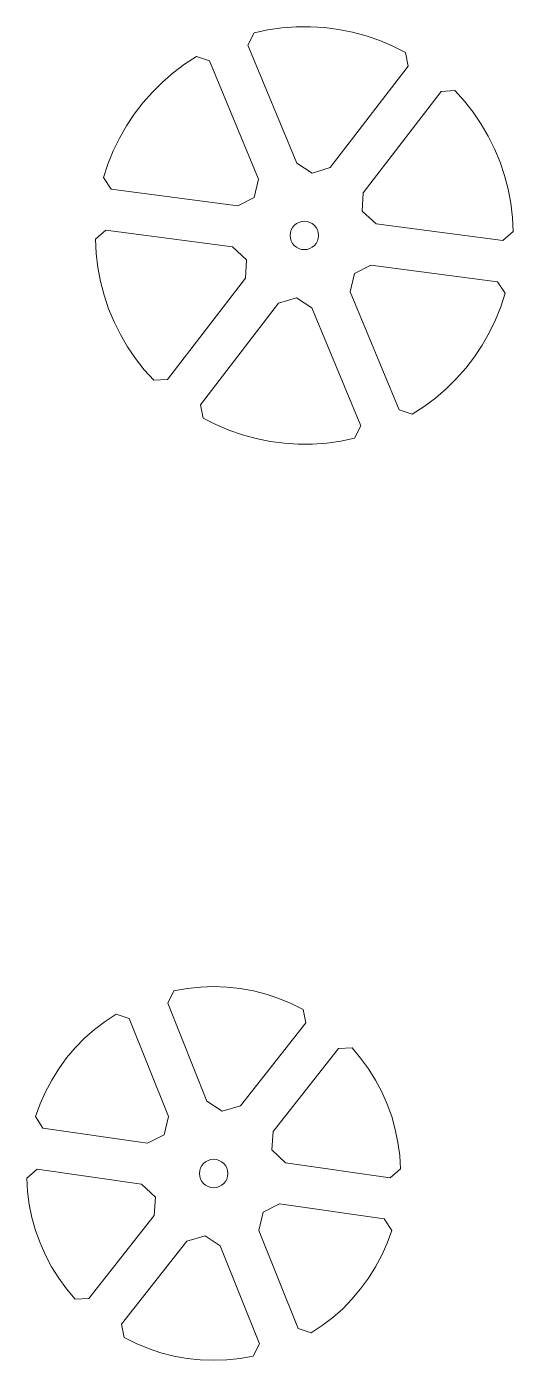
# Model space of a CAD drawing. Header units: centimetres. Extents: x -21.6 to 35.6, y -35.6 to 48.3.
# Drawn here: x 2.02 to 5.44, y 17.17 to 26.55 of the extents above; entities that cross this region are included whole.
import ezdxf

# ---------------------------------------------------------------- set-up
doc = ezdxf.new("R2010")
doc.units = ezdxf.units.CM
doc.header["$MEASUREMENT"] = 0
doc.layers.add('layer 1', color=7, linetype='Continuous')

msp = doc.modelspace()

# ---------------------------------------------------------------- linework, layer by layer
at = {"layer": 'layer 1', "lineweight": 9}
for points, knots in [([(4.1541, 25.56133), (4.1541, 25.56133), (4.70141, 26.27459), (4.70141, 26.27459), (4.70141, 26.27459), (4.70141, 26.27459), (4.68238, 26.36966), (4.68238, 26.36966), (4.68238, 26.36966), (4.68238, 26.36966), (4.59335, 26.41499), (4.59335, 26.41499), (4.59335, 26.41499), (4.59335, 26.41499), (4.50144, 26.45417), (4.50144, 26.45417), (4.50144, 26.45417), (4.50144, 26.45417), (4.40708, 26.48701), (4.40708, 26.48701), (4.40708, 26.48701), (4.40708, 26.48701), (4.31071, 26.51336), (4.31071, 26.51336), (4.31071, 26.51336), (4.31071, 26.51336), (4.21276, 26.53311), (4.21276, 26.53311), (4.21276, 26.53311), (4.21276, 26.53311), (4.11371, 26.54615), (4.11371, 26.54615), (4.11371, 26.54615), (4.11371, 26.54615), (4.01399, 26.55243), (4.01399, 26.55243), (4.01399, 26.55243), (4.01399, 26.55243), (3.91408, 26.55191), (3.91408, 26.55191), (3.91408, 26.55191), (3.91408, 26.55191), (3.81444, 26.54461), (3.81444, 26.54461), (3.81444, 26.54461), (3.81444, 26.54461), (3.71552, 26.53056), (3.71552, 26.53056), (3.71552, 26.53056), (3.71552, 26.53056), (3.61779, 26.50981), (3.61779, 26.50981), (3.61779, 26.50981), (3.61779, 26.50981), (3.5748, 26.42292), (3.5748, 26.42292), (3.5748, 26.42292), (3.5748, 26.42292), (3.91886, 25.5923), (3.91886, 25.5923), (3.91886, 25.5923), (3.91886, 25.5923), (4.02691, 25.52211), (4.02691, 25.52211), (4.02691, 25.52211), (4.02691, 25.52211), (4.1541, 25.56133), (4.1541, 25.56133)], [0, 0, 0, 0, 0.0555556, 0.0555556, 0.0555556, 0.0555556, 0.1111111, 0.1111111, 0.1111111, 0.1111111, 0.1666667, 0.1666667, 0.1666667, 0.1666667, 0.2222222, 0.2222222, 0.2222222, 0.2222222, 0.2777778, 0.2777778, 0.2777778, 0.2777778, 0.3333333, 0.3333333, 0.3333333, 0.3333333, 0.3888889, 0.3888889, 0.3888889, 0.3888889, 0.4444444, 0.4444444, 0.4444444, 0.4444444, 0.5, 0.5, 0.5, 0.5, 0.5555556, 0.5555556, 0.5555556, 0.5555556, 0.6111111, 0.6111111, 0.6111111, 0.6111111, 0.6666667, 0.6666667, 0.6666667, 0.6666667, 0.7222222, 0.7222222, 0.7222222, 0.7222222, 0.7777778, 0.7777778, 0.7777778, 0.7777778, 0.8333333, 0.8333333, 0.8333333, 0.8333333, 0.8888889, 0.8888889, 0.8888889, 0.8888889, 1, 1, 1, 1]), ([(3.64921, 25.48061), (3.64921, 25.48061), (3.30515, 26.31122), (3.30515, 26.31122), (3.30515, 26.31122), (3.30515, 26.31122), (3.21331, 26.34228), (3.21331, 26.34228), (3.21331, 26.34228), (3.21331, 26.34228), (3.12954, 26.28784), (3.12954, 26.28784), (3.12954, 26.28784), (3.12954, 26.28784), (3.04965, 26.22783), (3.04965, 26.22783), (3.04965, 26.22783), (3.04965, 26.22783), (2.97403, 26.16253), (2.97403, 26.16253), (2.97403, 26.16253), (2.97403, 26.16253), (2.90302, 26.09225), (2.90302, 26.09225), (2.90302, 26.09225), (2.90302, 26.09225), (2.83695, 26.0173), (2.83695, 26.0173), (2.83695, 26.0173), (2.83695, 26.0173), (2.77613, 25.93803), (2.77613, 25.93803), (2.77613, 25.93803), (2.77613, 25.93803), (2.72083, 25.85482), (2.72083, 25.85482), (2.72083, 25.85482), (2.72083, 25.85482), (2.67132, 25.76804), (2.67132, 25.76804), (2.67132, 25.76804), (2.67132, 25.76804), (2.62782, 25.67809), (2.62782, 25.67809), (2.62782, 25.67809), (2.62782, 25.67809), (2.59054, 25.58541), (2.59054, 25.58541), (2.59054, 25.58541), (2.59054, 25.58541), (2.55964, 25.49039), (2.55964, 25.49039), (2.55964, 25.49039), (2.55964, 25.49039), (2.6134, 25.40972), (2.6134, 25.40972), (2.6134, 25.40972), (2.6134, 25.40972), (3.50477, 25.29237), (3.50477, 25.29237), (3.50477, 25.29237), (3.50477, 25.29237), (3.61958, 25.35085), (3.61958, 25.35085), (3.61958, 25.35085), (3.61958, 25.35085), (3.64921, 25.48061), (3.64921, 25.48061)], [0, 0, 0, 0, 0.0555556, 0.0555556, 0.0555556, 0.0555556, 0.1111111, 0.1111111, 0.1111111, 0.1111111, 0.1666667, 0.1666667, 0.1666667, 0.1666667, 0.2222222, 0.2222222, 0.2222222, 0.2222222, 0.2777778, 0.2777778, 0.2777778, 0.2777778, 0.3333333, 0.3333333, 0.3333333, 0.3333333, 0.3888889, 0.3888889, 0.3888889, 0.3888889, 0.4444444, 0.4444444, 0.4444444, 0.4444444, 0.5, 0.5, 0.5, 0.5, 0.5555556, 0.5555556, 0.5555556, 0.5555556, 0.6111111, 0.6111111, 0.6111111, 0.6111111, 0.6666667, 0.6666667, 0.6666667, 0.6666667, 0.7222222, 0.7222222, 0.7222222, 0.7222222, 0.7777778, 0.7777778, 0.7777778, 0.7777778, 0.8333333, 0.8333333, 0.8333333, 0.8333333, 0.8888889, 0.8888889, 0.8888889, 0.8888889, 1, 1, 1, 1]), ([(4.47645, 25.16444), (4.47645, 25.16444), (5.36782, 25.04709), (5.36782, 25.04709), (5.36782, 25.04709), (5.36782, 25.04709), (5.44063, 25.1111), (5.44063, 25.1111), (5.44063, 25.1111), (5.44063, 25.1111), (5.43537, 25.21088), (5.43537, 25.21088), (5.43537, 25.21088), (5.43537, 25.21088), (5.42335, 25.31006), (5.42335, 25.31006), (5.42335, 25.31006), (5.42335, 25.31006), (5.40461, 25.4082), (5.40461, 25.4082), (5.40461, 25.4082), (5.40461, 25.4082), (5.37925, 25.50484), (5.37925, 25.50484), (5.37925, 25.50484), (5.37925, 25.50484), (5.34737, 25.59953), (5.34737, 25.59953), (5.34737, 25.59953), (5.34737, 25.59953), (5.30914, 25.69183), (5.30914, 25.69183), (5.30914, 25.69183), (5.30914, 25.69183), (5.26472, 25.78132), (5.26472, 25.78132), (5.26472, 25.78132), (5.26472, 25.78132), (5.21432, 25.86759), (5.21432, 25.86759), (5.21432, 25.86759), (5.21432, 25.86759), (5.15818, 25.95024), (5.15818, 25.95024), (5.15818, 25.95024), (5.15818, 25.95024), (5.09654, 26.02887), (5.09654, 26.02887), (5.09654, 26.02887), (5.09654, 26.02887), (5.02971, 26.10314), (5.02971, 26.10314), (5.02971, 26.10314), (5.02971, 26.10314), (4.93296, 26.09692), (4.93296, 26.09692), (4.93296, 26.09692), (4.93296, 26.09692), (4.38565, 25.38366), (4.38565, 25.38366), (4.38565, 25.38366), (4.38565, 25.38366), (4.37889, 25.25498), (4.37889, 25.25498), (4.37889, 25.25498), (4.37889, 25.25498), (4.47645, 25.16444), (4.47645, 25.16444)], [0, 0, 0, 0, 0.0555556, 0.0555556, 0.0555556, 0.0555556, 0.1111111, 0.1111111, 0.1111111, 0.1111111, 0.1666667, 0.1666667, 0.1666667, 0.1666667, 0.2222222, 0.2222222, 0.2222222, 0.2222222, 0.2777778, 0.2777778, 0.2777778, 0.2777778, 0.3333333, 0.3333333, 0.3333333, 0.3333333, 0.3888889, 0.3888889, 0.3888889, 0.3888889, 0.4444444, 0.4444444, 0.4444444, 0.4444444, 0.5, 0.5, 0.5, 0.5, 0.5555556, 0.5555556, 0.5555556, 0.5555556, 0.6111111, 0.6111111, 0.6111111, 0.6111111, 0.6666667, 0.6666667, 0.6666667, 0.6666667, 0.7222222, 0.7222222, 0.7222222, 0.7222222, 0.7777778, 0.7777778, 0.7777778, 0.7777778, 0.8333333, 0.8333333, 0.8333333, 0.8333333, 0.8888889, 0.8888889, 0.8888889, 0.8888889, 1, 1, 1, 1]), ([(4.07156, 25.08371), (4.07156, 25.13895), (4.02679, 25.18372), (3.97156, 25.18372), (3.97156, 25.18372), (3.91634, 25.18372), (3.87156, 25.13895), (3.87156, 25.08371), (3.87156, 25.08371), (3.87156, 25.02849), (3.91634, 24.98371), (3.97156, 24.98371), (3.97156, 24.98371), (4.02679, 24.98371), (4.07156, 25.02849), (4.07156, 25.08371)], [0, 0, 0, 0, 0.2, 0.2, 0.2, 0.2, 0.4, 0.4, 0.4, 0.4, 0.6, 0.6, 0.6, 0.6, 1, 1, 1, 1]), ([(3.46667, 25.003), (3.46667, 25.003), (2.5753, 25.12035), (2.5753, 25.12035), (2.5753, 25.12035), (2.5753, 25.12035), (2.50249, 25.05634), (2.50249, 25.05634), (2.50249, 25.05634), (2.50249, 25.05634), (2.50775, 24.95657), (2.50775, 24.95657), (2.50775, 24.95657), (2.50775, 24.95657), (2.51977, 24.85738), (2.51977, 24.85738), (2.51977, 24.85738), (2.51977, 24.85738), (2.53851, 24.75925), (2.53851, 24.75925), (2.53851, 24.75925), (2.53851, 24.75925), (2.56388, 24.66261), (2.56388, 24.66261), (2.56388, 24.66261), (2.56388, 24.66261), (2.59575, 24.56792), (2.59575, 24.56792), (2.59575, 24.56792), (2.59575, 24.56792), (2.63398, 24.47561), (2.63398, 24.47561), (2.63398, 24.47561), (2.63398, 24.47561), (2.6784, 24.38611), (2.6784, 24.38611), (2.6784, 24.38611), (2.6784, 24.38611), (2.7288, 24.29985), (2.7288, 24.29985), (2.7288, 24.29985), (2.7288, 24.29985), (2.78495, 24.2172), (2.78495, 24.2172), (2.78495, 24.2172), (2.78495, 24.2172), (2.84658, 24.13856), (2.84658, 24.13856), (2.84658, 24.13856), (2.84658, 24.13856), (2.91341, 24.06429), (2.91341, 24.06429), (2.91341, 24.06429), (2.91341, 24.06429), (3.01016, 24.07052), (3.01016, 24.07052), (3.01016, 24.07052), (3.01016, 24.07052), (3.55747, 24.78379), (3.55747, 24.78379), (3.55747, 24.78379), (3.55747, 24.78379), (3.56424, 24.91247), (3.56424, 24.91247), (3.56424, 24.91247), (3.56424, 24.91247), (3.46667, 25.003), (3.46667, 25.003)], [0, 0, 0, 0, 0.0555556, 0.0555556, 0.0555556, 0.0555556, 0.1111111, 0.1111111, 0.1111111, 0.1111111, 0.1666667, 0.1666667, 0.1666667, 0.1666667, 0.2222222, 0.2222222, 0.2222222, 0.2222222, 0.2777778, 0.2777778, 0.2777778, 0.2777778, 0.3333333, 0.3333333, 0.3333333, 0.3333333, 0.3888889, 0.3888889, 0.3888889, 0.3888889, 0.4444444, 0.4444444, 0.4444444, 0.4444444, 0.5, 0.5, 0.5, 0.5, 0.5555556, 0.5555556, 0.5555556, 0.5555556, 0.6111111, 0.6111111, 0.6111111, 0.6111111, 0.6666667, 0.6666667, 0.6666667, 0.6666667, 0.7222222, 0.7222222, 0.7222222, 0.7222222, 0.7777778, 0.7777778, 0.7777778, 0.7777778, 0.8333333, 0.8333333, 0.8333333, 0.8333333, 0.8888889, 0.8888889, 0.8888889, 0.8888889, 1, 1, 1, 1]), ([(4.29391, 24.68683), (4.29391, 24.68683), (4.63797, 23.85621), (4.63797, 23.85621), (4.63797, 23.85621), (4.63797, 23.85621), (4.72981, 23.82516), (4.72981, 23.82516), (4.72981, 23.82516), (4.72981, 23.82516), (4.81359, 23.8796), (4.81359, 23.8796), (4.81359, 23.8796), (4.81359, 23.8796), (4.89347, 23.93961), (4.89347, 23.93961), (4.89347, 23.93961), (4.89347, 23.93961), (4.96909, 24.00491), (4.96909, 24.00491), (4.96909, 24.00491), (4.96909, 24.00491), (5.0401, 24.07519), (5.0401, 24.07519), (5.0401, 24.07519), (5.0401, 24.07519), (5.10617, 24.15014), (5.10617, 24.15014), (5.10617, 24.15014), (5.10617, 24.15014), (5.16699, 24.2294), (5.16699, 24.2294), (5.16699, 24.2294), (5.16699, 24.2294), (5.22229, 24.31262), (5.22229, 24.31262), (5.22229, 24.31262), (5.22229, 24.31262), (5.2718, 24.3994), (5.2718, 24.3994), (5.2718, 24.3994), (5.2718, 24.3994), (5.3153, 24.48935), (5.3153, 24.48935), (5.3153, 24.48935), (5.3153, 24.48935), (5.35259, 24.58204), (5.35259, 24.58204), (5.35259, 24.58204), (5.35259, 24.58204), (5.38349, 24.67705), (5.38349, 24.67705), (5.38349, 24.67705), (5.38349, 24.67705), (5.32972, 24.75773), (5.32972, 24.75773), (5.32972, 24.75773), (5.32972, 24.75773), (4.43836, 24.87508), (4.43836, 24.87508), (4.43836, 24.87508), (4.43836, 24.87508), (4.32354, 24.8166), (4.32354, 24.8166), (4.32354, 24.8166), (4.32354, 24.8166), (4.29391, 24.68683), (4.29391, 24.68683)], [0, 0, 0, 0, 0.0555556, 0.0555556, 0.0555556, 0.0555556, 0.1111111, 0.1111111, 0.1111111, 0.1111111, 0.1666667, 0.1666667, 0.1666667, 0.1666667, 0.2222222, 0.2222222, 0.2222222, 0.2222222, 0.2777778, 0.2777778, 0.2777778, 0.2777778, 0.3333333, 0.3333333, 0.3333333, 0.3333333, 0.3888889, 0.3888889, 0.3888889, 0.3888889, 0.4444444, 0.4444444, 0.4444444, 0.4444444, 0.5, 0.5, 0.5, 0.5, 0.5555556, 0.5555556, 0.5555556, 0.5555556, 0.6111111, 0.6111111, 0.6111111, 0.6111111, 0.6666667, 0.6666667, 0.6666667, 0.6666667, 0.7222222, 0.7222222, 0.7222222, 0.7222222, 0.7777778, 0.7777778, 0.7777778, 0.7777778, 0.8333333, 0.8333333, 0.8333333, 0.8333333, 0.8888889, 0.8888889, 0.8888889, 0.8888889, 1, 1, 1, 1]), ([(3.78902, 24.60611), (3.78902, 24.60611), (3.24171, 23.89284), (3.24171, 23.89284), (3.24171, 23.89284), (3.24171, 23.89284), (3.26074, 23.79778), (3.26074, 23.79778), (3.26074, 23.79778), (3.26074, 23.79778), (3.34977, 23.75245), (3.34977, 23.75245), (3.34977, 23.75245), (3.34977, 23.75245), (3.44168, 23.71327), (3.44168, 23.71327), (3.44168, 23.71327), (3.44168, 23.71327), (3.53604, 23.68043), (3.53604, 23.68043), (3.53604, 23.68043), (3.53604, 23.68043), (3.63242, 23.65407), (3.63242, 23.65407), (3.63242, 23.65407), (3.63242, 23.65407), (3.73036, 23.63433), (3.73036, 23.63433), (3.73036, 23.63433), (3.73036, 23.63433), (3.82942, 23.62129), (3.82942, 23.62129), (3.82942, 23.62129), (3.82942, 23.62129), (3.92913, 23.61501), (3.92913, 23.61501), (3.92913, 23.61501), (3.92913, 23.61501), (4.02904, 23.61552), (4.02904, 23.61552), (4.02904, 23.61552), (4.02904, 23.61552), (4.12869, 23.62282), (4.12869, 23.62282), (4.12869, 23.62282), (4.12869, 23.62282), (4.2276, 23.63688), (4.2276, 23.63688), (4.2276, 23.63688), (4.2276, 23.63688), (4.32534, 23.65762), (4.32534, 23.65762), (4.32534, 23.65762), (4.32534, 23.65762), (4.36832, 23.74452), (4.36832, 23.74452), (4.36832, 23.74452), (4.36832, 23.74452), (4.02427, 24.57514), (4.02427, 24.57514), (4.02427, 24.57514), (4.02427, 24.57514), (3.91621, 24.64534), (3.91621, 24.64534), (3.91621, 24.64534), (3.91621, 24.64534), (3.78902, 24.60611), (3.78902, 24.60611)], [0, 0, 0, 0, 0.0555556, 0.0555556, 0.0555556, 0.0555556, 0.1111111, 0.1111111, 0.1111111, 0.1111111, 0.1666667, 0.1666667, 0.1666667, 0.1666667, 0.2222222, 0.2222222, 0.2222222, 0.2222222, 0.2777778, 0.2777778, 0.2777778, 0.2777778, 0.3333333, 0.3333333, 0.3333333, 0.3333333, 0.3888889, 0.3888889, 0.3888889, 0.3888889, 0.4444444, 0.4444444, 0.4444444, 0.4444444, 0.5, 0.5, 0.5, 0.5, 0.5555556, 0.5555556, 0.5555556, 0.5555556, 0.6111111, 0.6111111, 0.6111111, 0.6111111, 0.6666667, 0.6666667, 0.6666667, 0.6666667, 0.7222222, 0.7222222, 0.7222222, 0.7222222, 0.7777778, 0.7777778, 0.7777778, 0.7777778, 0.8333333, 0.8333333, 0.8333333, 0.8333333, 0.8888889, 0.8888889, 0.8888889, 0.8888889, 1, 1, 1, 1]), ([(3.52199, 18.95948), (3.52199, 18.95948), (3.9815, 19.5438), (3.9815, 19.5438), (3.9815, 19.5438), (3.9815, 19.5438), (3.96293, 19.63822), (3.96293, 19.63822), (3.96293, 19.63822), (3.96293, 19.63822), (3.87916, 19.68008), (3.87916, 19.68008), (3.87916, 19.68008), (3.87916, 19.68008), (3.79262, 19.71588), (3.79262, 19.71588), (3.79262, 19.71588), (3.79262, 19.71588), (3.70375, 19.74542), (3.70375, 19.74542), (3.70375, 19.74542), (3.70375, 19.74542), (3.61301, 19.76856), (3.61301, 19.76856), (3.61301, 19.76856), (3.61301, 19.76856), (3.52085, 19.78518), (3.52085, 19.78518), (3.52085, 19.78518), (3.52085, 19.78518), (3.42774, 19.7952), (3.42774, 19.7952), (3.42774, 19.7952), (3.42774, 19.7952), (3.33415, 19.79856), (3.33415, 19.79856), (3.33415, 19.79856), (3.33415, 19.79856), (3.24056, 19.79525), (3.24056, 19.79525), (3.24056, 19.79525), (3.24056, 19.79525), (3.14744, 19.78529), (3.14744, 19.78529), (3.14744, 19.78529), (3.14744, 19.78529), (3.05527, 19.76872), (3.05527, 19.76872), (3.05527, 19.76872), (3.05527, 19.76872), (3.01085, 19.68336), (3.01085, 19.68336), (3.01085, 19.68336), (3.01085, 19.68336), (3.28713, 18.99325), (3.28713, 18.99325), (3.28713, 18.99325), (3.28713, 18.99325), (3.39434, 18.92177), (3.39434, 18.92177), (3.39434, 18.92177), (3.39434, 18.92177), (3.52199, 18.95948), (3.52199, 18.95948)], [0, 0, 0, 0, 0.0588235, 0.0588235, 0.0588235, 0.0588235, 0.1176471, 0.1176471, 0.1176471, 0.1176471, 0.1764706, 0.1764706, 0.1764706, 0.1764706, 0.2352941, 0.2352941, 0.2352941, 0.2352941, 0.2941176, 0.2941176, 0.2941176, 0.2941176, 0.3529412, 0.3529412, 0.3529412, 0.3529412, 0.4117647, 0.4117647, 0.4117647, 0.4117647, 0.4705882, 0.4705882, 0.4705882, 0.4705882, 0.5294118, 0.5294118, 0.5294118, 0.5294118, 0.5882353, 0.5882353, 0.5882353, 0.5882353, 0.6470588, 0.6470588, 0.6470588, 0.6470588, 0.7058824, 0.7058824, 0.7058824, 0.7058824, 0.7647059, 0.7647059, 0.7647059, 0.7647059, 0.8235294, 0.8235294, 0.8235294, 0.8235294, 0.8823529, 0.8823529, 0.8823529, 0.8823529, 1, 1, 1, 1]), ([(3.01617, 18.88477), (3.01617, 18.88477), (2.73989, 19.57488), (2.73989, 19.57488), (2.73989, 19.57488), (2.73989, 19.57488), (2.64883, 19.60601), (2.64883, 19.60601), (2.64883, 19.60601), (2.64883, 19.60601), (2.57069, 19.55439), (2.57069, 19.55439), (2.57069, 19.55439), (2.57069, 19.55439), (2.49642, 19.49735), (2.49642, 19.49735), (2.49642, 19.49735), (2.49642, 19.49735), (2.42641, 19.43516), (2.42641, 19.43516), (2.42641, 19.43516), (2.42641, 19.43516), (2.36099, 19.36814), (2.36099, 19.36814), (2.36099, 19.36814), (2.36099, 19.36814), (2.30052, 19.29664), (2.30052, 19.29664), (2.30052, 19.29664), (2.30052, 19.29664), (2.24529, 19.22101), (2.24529, 19.22101), (2.24529, 19.22101), (2.24529, 19.22101), (2.19558, 19.14164), (2.19558, 19.14164), (2.19558, 19.14164), (2.19558, 19.14164), (2.15165, 19.05893), (2.15165, 19.05893), (2.15165, 19.05893), (2.15165, 19.05893), (2.11372, 18.97331), (2.11372, 18.97331), (2.11372, 18.97331), (2.11372, 18.97331), (2.082, 18.8852), (2.082, 18.8852), (2.082, 18.8852), (2.082, 18.8852), (2.1337, 18.80405), (2.1337, 18.80405), (2.1337, 18.80405), (2.1337, 18.80405), (2.8695, 18.69826), (2.8695, 18.69826), (2.8695, 18.69826), (2.8695, 18.69826), (2.985, 18.75537), (2.985, 18.75537), (2.985, 18.75537), (2.985, 18.75537), (3.01617, 18.88477), (3.01617, 18.88477)], [0, 0, 0, 0, 0.0588235, 0.0588235, 0.0588235, 0.0588235, 0.1176471, 0.1176471, 0.1176471, 0.1176471, 0.1764706, 0.1764706, 0.1764706, 0.1764706, 0.2352941, 0.2352941, 0.2352941, 0.2352941, 0.2941176, 0.2941176, 0.2941176, 0.2941176, 0.3529412, 0.3529412, 0.3529412, 0.3529412, 0.4117647, 0.4117647, 0.4117647, 0.4117647, 0.4705882, 0.4705882, 0.4705882, 0.4705882, 0.5294118, 0.5294118, 0.5294118, 0.5294118, 0.5882353, 0.5882353, 0.5882353, 0.5882353, 0.6470588, 0.6470588, 0.6470588, 0.6470588, 0.7058824, 0.7058824, 0.7058824, 0.7058824, 0.7647059, 0.7647059, 0.7647059, 0.7647059, 0.8235294, 0.8235294, 0.8235294, 0.8235294, 0.8823529, 0.8823529, 0.8823529, 0.8823529, 1, 1, 1, 1]), ([(3.83959, 18.55878), (3.83959, 18.55878), (4.57538, 18.45299), (4.57538, 18.45299), (4.57538, 18.45299), (4.57538, 18.45299), (4.64787, 18.51629), (4.64787, 18.51629), (4.64787, 18.51629), (4.64787, 18.51629), (4.64224, 18.60977), (4.64224, 18.60977), (4.64224, 18.60977), (4.64224, 18.60977), (4.62997, 18.70261), (4.62997, 18.70261), (4.62997, 18.70261), (4.62997, 18.70261), (4.61112, 18.79434), (4.61112, 18.79434), (4.61112, 18.79434), (4.61112, 18.79434), (4.58579, 18.8845), (4.58579, 18.8845), (4.58579, 18.8845), (4.58579, 18.8845), (4.5541, 18.97262), (4.5541, 18.97262), (4.5541, 18.97262), (4.5541, 18.97262), (4.51622, 19.05827), (4.51622, 19.05827), (4.51622, 19.05827), (4.51622, 19.05827), (4.47234, 19.141), (4.47234, 19.141), (4.47234, 19.141), (4.47234, 19.141), (4.42268, 19.22039), (4.42268, 19.22039), (4.42268, 19.22039), (4.42268, 19.22039), (4.36749, 19.29605), (4.36749, 19.29605), (4.36749, 19.29605), (4.36749, 19.29605), (4.30706, 19.36759), (4.30706, 19.36759), (4.30706, 19.36759), (4.30706, 19.36759), (4.21092, 19.36338), (4.21092, 19.36338), (4.21092, 19.36338), (4.21092, 19.36338), (3.75141, 18.77906), (3.75141, 18.77906), (3.75141, 18.77906), (3.75141, 18.77906), (3.74311, 18.65047), (3.74311, 18.65047), (3.74311, 18.65047), (3.74311, 18.65047), (3.83959, 18.55878), (3.83959, 18.55878)], [0, 0, 0, 0, 0.0588235, 0.0588235, 0.0588235, 0.0588235, 0.1176471, 0.1176471, 0.1176471, 0.1176471, 0.1764706, 0.1764706, 0.1764706, 0.1764706, 0.2352941, 0.2352941, 0.2352941, 0.2352941, 0.2941176, 0.2941176, 0.2941176, 0.2941176, 0.3529412, 0.3529412, 0.3529412, 0.3529412, 0.4117647, 0.4117647, 0.4117647, 0.4117647, 0.4705882, 0.4705882, 0.4705882, 0.4705882, 0.5294118, 0.5294118, 0.5294118, 0.5294118, 0.5882353, 0.5882353, 0.5882353, 0.5882353, 0.6470588, 0.6470588, 0.6470588, 0.6470588, 0.7058824, 0.7058824, 0.7058824, 0.7058824, 0.7647059, 0.7647059, 0.7647059, 0.7647059, 0.8235294, 0.8235294, 0.8235294, 0.8235294, 0.8823529, 0.8823529, 0.8823529, 0.8823529, 1, 1, 1, 1]), ([(3.43378, 18.48408), (3.43378, 18.53931), (3.38901, 18.58408), (3.33378, 18.58408), (3.33378, 18.58408), (3.27855, 18.58408), (3.23378, 18.53931), (3.23378, 18.48408), (3.23378, 18.48408), (3.23378, 18.42884), (3.27855, 18.38407), (3.33378, 18.38407), (3.33378, 18.38407), (3.38901, 18.38407), (3.43378, 18.42884), (3.43378, 18.48408)], [0, 0, 0, 0, 0.2, 0.2, 0.2, 0.2, 0.4, 0.4, 0.4, 0.4, 0.6, 0.6, 0.6, 0.6, 1, 1, 1, 1]), ([(2.82796, 18.40937), (2.82796, 18.40937), (2.09217, 18.51516), (2.09217, 18.51516), (2.09217, 18.51516), (2.09217, 18.51516), (2.01969, 18.45186), (2.01969, 18.45186), (2.01969, 18.45186), (2.01969, 18.45186), (2.02532, 18.35838), (2.02532, 18.35838), (2.02532, 18.35838), (2.02532, 18.35838), (2.03759, 18.26554), (2.03759, 18.26554), (2.03759, 18.26554), (2.03759, 18.26554), (2.05644, 18.17381), (2.05644, 18.17381), (2.05644, 18.17381), (2.05644, 18.17381), (2.08177, 18.08365), (2.08177, 18.08365), (2.08177, 18.08365), (2.08177, 18.08365), (2.11345, 17.99553), (2.11345, 17.99553), (2.11345, 17.99553), (2.11345, 17.99553), (2.15133, 17.90988), (2.15133, 17.90988), (2.15133, 17.90988), (2.15133, 17.90988), (2.19521, 17.82715), (2.19521, 17.82715), (2.19521, 17.82715), (2.19521, 17.82715), (2.24487, 17.74776), (2.24487, 17.74776), (2.24487, 17.74776), (2.24487, 17.74776), (2.30006, 17.6721), (2.30006, 17.6721), (2.30006, 17.6721), (2.30006, 17.6721), (2.36049, 17.60056), (2.36049, 17.60056), (2.36049, 17.60056), (2.36049, 17.60056), (2.45663, 17.60477), (2.45663, 17.60477), (2.45663, 17.60477), (2.45663, 17.60477), (2.91614, 18.18909), (2.91614, 18.18909), (2.91614, 18.18909), (2.91614, 18.18909), (2.92444, 18.31768), (2.92444, 18.31768), (2.92444, 18.31768), (2.92444, 18.31768), (2.82796, 18.40937), (2.82796, 18.40937)], [0, 0, 0, 0, 0.0588235, 0.0588235, 0.0588235, 0.0588235, 0.1176471, 0.1176471, 0.1176471, 0.1176471, 0.1764706, 0.1764706, 0.1764706, 0.1764706, 0.2352941, 0.2352941, 0.2352941, 0.2352941, 0.2941176, 0.2941176, 0.2941176, 0.2941176, 0.3529412, 0.3529412, 0.3529412, 0.3529412, 0.4117647, 0.4117647, 0.4117647, 0.4117647, 0.4705882, 0.4705882, 0.4705882, 0.4705882, 0.5294118, 0.5294118, 0.5294118, 0.5294118, 0.5882353, 0.5882353, 0.5882353, 0.5882353, 0.6470588, 0.6470588, 0.6470588, 0.6470588, 0.7058824, 0.7058824, 0.7058824, 0.7058824, 0.7647059, 0.7647059, 0.7647059, 0.7647059, 0.8235294, 0.8235294, 0.8235294, 0.8235294, 0.8823529, 0.8823529, 0.8823529, 0.8823529, 1, 1, 1, 1]), ([(3.65138, 18.08338), (3.65138, 18.08338), (3.92766, 17.39327), (3.92766, 17.39327), (3.92766, 17.39327), (3.92766, 17.39327), (4.01872, 17.36214), (4.01872, 17.36214), (4.01872, 17.36214), (4.01872, 17.36214), (4.09686, 17.41376), (4.09686, 17.41376), (4.09686, 17.41376), (4.09686, 17.41376), (4.17113, 17.4708), (4.17113, 17.4708), (4.17113, 17.4708), (4.17113, 17.4708), (4.24114, 17.53299), (4.24114, 17.53299), (4.24114, 17.53299), (4.24114, 17.53299), (4.30656, 17.60001), (4.30656, 17.60001), (4.30656, 17.60001), (4.30656, 17.60001), (4.36703, 17.67151), (4.36703, 17.67151), (4.36703, 17.67151), (4.36703, 17.67151), (4.42226, 17.74714), (4.42226, 17.74714), (4.42226, 17.74714), (4.42226, 17.74714), (4.47197, 17.82651), (4.47197, 17.82651), (4.47197, 17.82651), (4.47197, 17.82651), (4.5159, 17.90922), (4.5159, 17.90922), (4.5159, 17.90922), (4.5159, 17.90922), (4.55383, 17.99484), (4.55383, 17.99484), (4.55383, 17.99484), (4.55383, 17.99484), (4.58556, 18.08295), (4.58556, 18.08295), (4.58556, 18.08295), (4.58556, 18.08295), (4.53385, 18.1641), (4.53385, 18.1641), (4.53385, 18.1641), (4.53385, 18.1641), (3.79806, 18.26989), (3.79806, 18.26989), (3.79806, 18.26989), (3.79806, 18.26989), (3.68255, 18.21278), (3.68255, 18.21278), (3.68255, 18.21278), (3.68255, 18.21278), (3.65138, 18.08338), (3.65138, 18.08338)], [0, 0, 0, 0, 0.0588235, 0.0588235, 0.0588235, 0.0588235, 0.1176471, 0.1176471, 0.1176471, 0.1176471, 0.1764706, 0.1764706, 0.1764706, 0.1764706, 0.2352941, 0.2352941, 0.2352941, 0.2352941, 0.2941176, 0.2941176, 0.2941176, 0.2941176, 0.3529412, 0.3529412, 0.3529412, 0.3529412, 0.4117647, 0.4117647, 0.4117647, 0.4117647, 0.4705882, 0.4705882, 0.4705882, 0.4705882, 0.5294118, 0.5294118, 0.5294118, 0.5294118, 0.5882353, 0.5882353, 0.5882353, 0.5882353, 0.6470588, 0.6470588, 0.6470588, 0.6470588, 0.7058824, 0.7058824, 0.7058824, 0.7058824, 0.7647059, 0.7647059, 0.7647059, 0.7647059, 0.8235294, 0.8235294, 0.8235294, 0.8235294, 0.8823529, 0.8823529, 0.8823529, 0.8823529, 1, 1, 1, 1]), ([(3.14557, 18.00867), (3.14557, 18.00867), (2.68605, 17.42435), (2.68605, 17.42435), (2.68605, 17.42435), (2.68605, 17.42435), (2.70463, 17.32993), (2.70463, 17.32993), (2.70463, 17.32993), (2.70463, 17.32993), (2.78839, 17.28807), (2.78839, 17.28807), (2.78839, 17.28807), (2.78839, 17.28807), (2.87493, 17.25227), (2.87493, 17.25227), (2.87493, 17.25227), (2.87493, 17.25227), (2.9638, 17.22273), (2.9638, 17.22273), (2.9638, 17.22273), (2.9638, 17.22273), (3.05454, 17.19959), (3.05454, 17.19959), (3.05454, 17.19959), (3.05454, 17.19959), (3.1467, 17.18297), (3.1467, 17.18297), (3.1467, 17.18297), (3.1467, 17.18297), (3.23982, 17.17295), (3.23982, 17.17295), (3.23982, 17.17295), (3.23982, 17.17295), (3.3334, 17.16959), (3.3334, 17.16959), (3.3334, 17.16959), (3.3334, 17.16959), (3.42699, 17.1729), (3.42699, 17.1729), (3.42699, 17.1729), (3.42699, 17.1729), (3.52011, 17.18286), (3.52011, 17.18286), (3.52011, 17.18286), (3.52011, 17.18286), (3.61228, 17.19943), (3.61228, 17.19943), (3.61228, 17.19943), (3.61228, 17.19943), (3.6567, 17.28479), (3.6567, 17.28479), (3.6567, 17.28479), (3.6567, 17.28479), (3.38042, 17.9749), (3.38042, 17.9749), (3.38042, 17.9749), (3.38042, 17.9749), (3.27321, 18.04638), (3.27321, 18.04638), (3.27321, 18.04638), (3.27321, 18.04638), (3.14557, 18.00867), (3.14557, 18.00867)], [0, 0, 0, 0, 0.0588235, 0.0588235, 0.0588235, 0.0588235, 0.1176471, 0.1176471, 0.1176471, 0.1176471, 0.1764706, 0.1764706, 0.1764706, 0.1764706, 0.2352941, 0.2352941, 0.2352941, 0.2352941, 0.2941176, 0.2941176, 0.2941176, 0.2941176, 0.3529412, 0.3529412, 0.3529412, 0.3529412, 0.4117647, 0.4117647, 0.4117647, 0.4117647, 0.4705882, 0.4705882, 0.4705882, 0.4705882, 0.5294118, 0.5294118, 0.5294118, 0.5294118, 0.5882353, 0.5882353, 0.5882353, 0.5882353, 0.6470588, 0.6470588, 0.6470588, 0.6470588, 0.7058824, 0.7058824, 0.7058824, 0.7058824, 0.7647059, 0.7647059, 0.7647059, 0.7647059, 0.8235294, 0.8235294, 0.8235294, 0.8235294, 0.8823529, 0.8823529, 0.8823529, 0.8823529, 1, 1, 1, 1])]:
    msp.add_open_spline(points, degree=3, knots=knots, dxfattribs=at)

doc.saveas('drawing.dxf')
